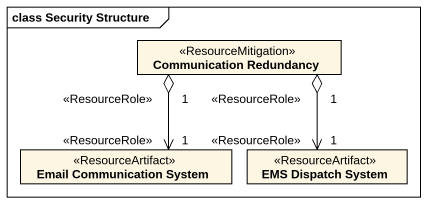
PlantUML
@startuml
mainframe class Security Structure
hide circle
hide empty members
class "Communication Redundancy" as Communication_Redundancy <<ResourceMitigation>>
class "Email Communication System" as Email_Communication_System <<ResourceArtifact>>
class "EMS Dispatch System" as EMS_Dispatch_System <<ResourceArtifact>>
Communication_Redundancy "<<ResourceRole>>\n1" o--> "<<ResourceRole>>\n1" Email_Communication_System
Communication_Redundancy "<<ResourceRole>>\n1" o--> "<<ResourceRole>>\n1" EMS_Dispatch_System
@enduml
